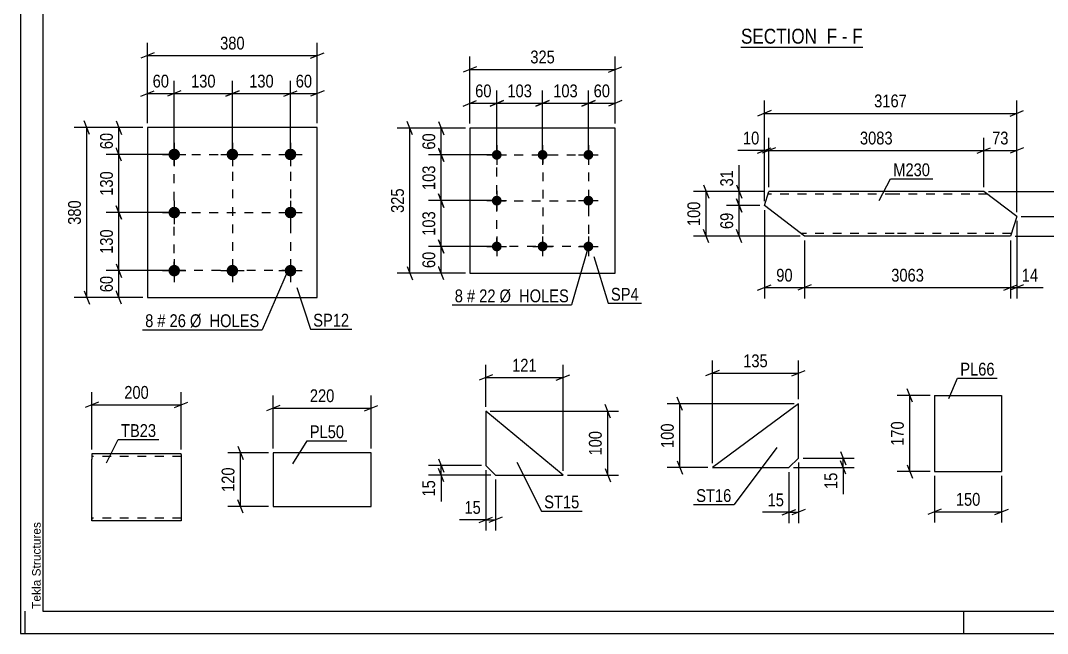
# Model space of a CAD drawing. Header units: millimetres. Extents: x 0 to 841, y 0 to 594.
# Drawn here: x 0 to 229.7, y 0 to 137.1 of the extents above; entities that cross this region are included whole.
import ezdxf

# ---------------------------------------------------------------- set-up
doc = ezdxf.new("R2010")
doc.units = ezdxf.units.MM
doc.linetypes.add('DXK_LINE_DOT2', pattern=[3.9198, 1.9599, -1.9599])
doc.styles.add('Arial', font='ARIAL.TTF', dxfattribs={"height": 0.2})
doc.styles.add('Arial Narrow', font='ARIALN.TTF', dxfattribs={"height": 0.2})

# ---------------------------------------------------------------- blocks, each defined once
blk = doc.blocks.new('Unknown-404166562-1135')
at = {"color": 5, "linetype": 'Continuous'}
for p, q in [((0, 594), (0, 0)), ((5, 589), (5, 5)), ((1, 0), (1, 5)), ((5, 5), (836, 5)), ((211, 0), (211, 5)), ((0, 0), (841, 0))]:
    blk.add_line(p, q, dxfattribs=at)
at = {"color": 174, "linetype": 'Continuous', "style": 'Arial'}
blk.add_text('Tekla Structures', height=1.9102, rotation=90, dxfattribs=at).set_placement((4.5, 5.5))
blk = doc.blocks.new('Unknown-404166562-17 - 3791')
at = {"color": 6, "linetype": 'Continuous'}
blk.add_line((161.13, 131.22), (188.35, 131.22), dxfattribs=at)
at = {"color": 0, "linetype": 'Continuous'}
blk.add_wipeout([(179.24, 131.97), (179.24, 135.47), (161.13, 135.47), (161.13, 131.97)], dxfattribs=at)
at = {"color": 7, "linetype": 'Continuous', "style": 'Arial Narrow'}
blk.add_text('SECTION ', height=3.34, dxfattribs=at).set_placement((161.13, 131.97))
at = {"color": 0, "linetype": 'Continuous'}
blk.add_wipeout([(182.63, 131.97), (182.63, 135.47), (180.29, 135.47), (180.29, 131.97)], dxfattribs=at)
at = {"color": 7, "linetype": 'Continuous', "style": 'Arial Narrow'}
blk.add_text('F', height=3.34, dxfattribs=at).set_placement((180.29, 131.97))
at = {"color": 0, "linetype": 'Continuous'}
blk.add_wipeout([(184.96, 131.97), (184.96, 135.47), (183.68, 135.47), (183.68, 131.97)], dxfattribs=at)
at = {"color": 7, "linetype": 'Continuous', "style": 'Arial Narrow'}
blk.add_text('-', height=3.34, dxfattribs=at).set_placement((183.68, 131.97))
at = {"color": 0, "linetype": 'Continuous'}
blk.add_wipeout([(188.35, 131.97), (188.35, 135.47), (186.01, 135.47), (186.01, 131.97)], dxfattribs=at)
at = {"color": 7, "linetype": 'Continuous', "style": 'Arial Narrow'}
blk.add_text('F', height=3.34, dxfattribs=at).set_placement((186.01, 131.97))
blk = doc.blocks.new('Part-404166562-3520 - 3504')
at = {"color": 2, "linetype": 'Continuous'}
for p, q in [((56.48, 40.41), (56.48, 28.41)), ((78.43, 40.41), (56.48, 40.41)), ((78.43, 28.41), (78.43, 40.41)), ((56.48, 28.41), (78.43, 28.41))]:
    blk.add_line(p, q, dxfattribs=at)
blk = doc.blocks.new('Part-404166562-3477 - 3471')
at = {"color": 2, "linetype": 'Continuous'}
for p, q in [((204.43, 53.24), (204.43, 36.24)), ((204.43, 53.24), (219.43, 53.24)), ((219.43, 53.24), (219.43, 36.24)), ((204.43, 36.24), (219.43, 36.24))]:
    blk.add_line(p, q, dxfattribs=at)
blk = doc.blocks.new('Part-404166562-1869 - 1853')
at = {"color": 2, "linetype": 'Continuous'}
for p, q in [((166.36, 95.75), (167.34, 98.89)), ((195.36, 98.89), (167.34, 98.89)), ((215.46, 98.89), (195.46, 98.89)), ((222.8, 93.3), (215.46, 98.89)), ((175.36, 88.89), (166.36, 95.75)), ((222.8, 93.3), (221.43, 88.89)), ((195.36, 88.89), (175.36, 88.89)), ((221.43, 88.89), (195.46, 88.89))]:
    blk.add_line(p, q, dxfattribs=at)
at = {"color": 7, "linetype": 'DXK_LINE_DOT2'}
for p, q in [((195.36, 98.29), (167.16, 98.29)), ((216.24, 98.29), (195.46, 98.29)), ((195.36, 89.49), (174.57, 89.49)), ((221.61, 89.49), (195.46, 89.49))]:
    blk.add_line(p, q, dxfattribs=at)
blk = doc.blocks.new('Part-404166562-3775 - 3759')
at = {"color": 2, "linetype": 'Continuous'}
for p, q in [((15.94, 40.17), (15.94, 38.97)), ((35.94, 40.17), (15.94, 40.17)), ((35.94, 40.07), (35.94, 40.17)), ((35.94, 40.07), (35.94, 38.97)), ((15.94, 25.91), (15.94, 38.97)), ((35.94, 38.97), (35.94, 25.17)), ((15.94, 25.26), (15.94, 25.91)), ((15.94, 25.17), (15.94, 25.26)), ((35.94, 25.17), (15.94, 25.17))]:
    blk.add_line(p, q, dxfattribs=at)
at = {"color": 7, "linetype": 'DXK_LINE_DOT2'}
for p, q in [((35.94, 39.57), (15.94, 39.57)), ((35.94, 39.81), (35.94, 38.97)), ((15.94, 25.91), (15.94, 25.52)), ((15.94, 25.77), (15.94, 25.81)), ((35.94, 25.77), (15.94, 25.77)), ((35.94, 25.81), (35.94, 25.91)), ((35.94, 25.77), (35.94, 25.81)), ((35.94, 25.77), (35.94, 25.81)), ((15.94, 25.17), (15.94, 25.17))]:
    blk.add_line(p, q, dxfattribs=at)
blk = doc.blocks.new('Part-404166562-3596 - 3590')
at = {"color": 2, "linetype": 'Continuous'}
for p, q in [((100.51, 113.09), (100.51, 80.59)), ((133.01, 113.09), (100.51, 113.09)), ((133.01, 80.59), (133.01, 113.09)), ((100.51, 80.59), (133.01, 80.59))]:
    blk.add_line(p, q, dxfattribs=at)
blk = doc.blocks.new('Bolt-404166562-3629 - 3590')
at = {"linetype": 'Continuous'}
for points in [[(106.51, 108.19, -1), (106.51, 105.99, -1)], [(116.76, 108.19, -1), (116.76, 105.99, -1)], [(127.01, 108.19, -1), (127.01, 105.99, -1)], [(106.51, 97.94, -1), (106.51, 95.74, -1)], [(127.01, 97.94, -1), (127.01, 95.74, -1)], [(106.51, 87.69, -1), (106.51, 85.49, -1)], [(116.76, 87.69, -1), (116.76, 85.49, -1)], [(127.01, 87.69, -1), (127.01, 85.49, -1)]]:
    blk.add_hatch(color=1, dxfattribs=at).paths.add_polyline_path(points)
at = {"color": 1, "linetype": 'Continuous'}
for p, q in [((106.51, 109.29), (106.51, 104.89)), ((116.76, 109.29), (116.76, 104.89)), ((127.01, 109.29), (127.01, 104.89)), ((104.31, 107.09), (108.71, 107.09)), ((114.56, 107.09), (118.96, 107.09)), ((124.81, 107.09), (129.21, 107.09)), ((106.51, 99.04), (106.51, 94.64)), ((127.01, 99.04), (127.01, 94.64)), ((104.31, 96.84), (108.71, 96.84)), ((124.81, 96.84), (129.21, 96.84)), ((106.51, 88.79), (106.51, 84.39)), ((116.76, 88.79), (116.76, 84.39)), ((127.01, 88.79), (127.01, 84.39)), ((104.31, 86.59), (108.71, 86.59)), ((114.56, 86.59), (118.96, 86.59)), ((124.81, 86.59), (129.21, 86.59))]:
    blk.add_line(p, q, dxfattribs=at)
blk = doc.blocks.new('Part-404166562-3303 - 3297')
at = {"color": 2, "linetype": 'Continuous'}
for p, q in [((28.38, 113.18), (28.38, 75.18)), ((66.38, 113.18), (28.38, 113.18)), ((66.38, 75.18), (66.38, 113.18)), ((28.38, 75.18), (66.38, 75.18))]:
    blk.add_line(p, q, dxfattribs=at)
blk = doc.blocks.new('Bolt-404166562-3336 - 3297')
at = {"linetype": 'Continuous'}
for points in [[(34.38, 108.48, -1), (34.38, 105.88, -1)], [(47.38, 108.48, -1), (47.38, 105.88, -1)], [(60.38, 108.48, -1), (60.38, 105.88, -1)], [(34.38, 95.48, -1), (34.38, 92.88, -1)], [(60.38, 95.48, -1), (60.38, 92.88, -1)], [(34.38, 82.48, -1), (34.38, 79.88, -1)], [(47.38, 82.48, -1), (47.38, 79.88, -1)], [(60.38, 82.48, -1), (60.38, 79.88, -1)]]:
    blk.add_hatch(color=1, dxfattribs=at).paths.add_polyline_path(points)
at = {"color": 1, "linetype": 'Continuous'}
for p, q in [((34.38, 109.78), (34.38, 104.58)), ((47.38, 109.78), (47.38, 104.58)), ((60.38, 109.78), (60.38, 104.58)), ((31.78, 107.18), (36.98, 107.18)), ((44.78, 107.18), (49.98, 107.18)), ((57.78, 107.18), (62.98, 107.18)), ((34.38, 96.78), (34.38, 91.58)), ((60.38, 96.78), (60.38, 91.58)), ((31.78, 94.18), (36.98, 94.18)), ((57.78, 94.18), (62.98, 94.18)), ((34.38, 83.78), (34.38, 78.58)), ((47.38, 83.78), (47.38, 78.58)), ((60.38, 83.78), (60.38, 78.58)), ((31.78, 81.18), (36.98, 81.18)), ((44.78, 81.18), (49.98, 81.18)), ((57.78, 81.18), (62.98, 81.18))]:
    blk.add_line(p, q, dxfattribs=at)
blk = doc.blocks.new('Part-404166562-3247 - 3231')
at = {"color": 2, "linetype": 'Continuous'}
for p, q in [((121.33, 35.42), (104.06, 49.71)), ((104.06, 49.71), (104.06, 37.56)), ((104.06, 37.56), (106.2, 35.42)), ((106.2, 35.42), (121.33, 35.42))]:
    blk.add_line(p, q, dxfattribs=at)
blk = doc.blocks.new('Part-404166562-3176 - 3160')
at = {"color": 2, "linetype": 'Continuous'}
for p, q in [((174.01, 51.39), (154.73, 37.11)), ((174.01, 39.25), (174.01, 51.39)), ((171.87, 37.11), (174.01, 39.25)), ((154.73, 37.11), (171.87, 37.11))]:
    blk.add_line(p, q, dxfattribs=at)
blk = doc.blocks.new('Rectangle-404166562-3716 - 3590')
at = {"color": 1, "linetype": 'DXK_LINE_DOT2'}
blk.add_lwpolyline([(106.51, 107.09), (127.01, 107.09), (127.01, 86.59), (106.51, 86.59), (106.51, 107.09)], close=True, dxfattribs=at)
blk = doc.blocks.new('Rectangle-404166562-3423 - 3297')
at = {"color": 1, "linetype": 'DXK_LINE_DOT2'}
blk.add_lwpolyline([(34.38, 107.18), (60.38, 107.18), (60.38, 81.18), (34.38, 81.18), (34.38, 107.18)], close=True, dxfattribs=at)
blk = doc.blocks.new('Line-404166562-3709 - 3590')
at = {"color": 1, "linetype": 'DXK_LINE_DOT2'}
blk.add_line((116.81, 107.09), (116.81, 86.59), dxfattribs=at)
blk = doc.blocks.new('Line-404166562-3416 - 3297')
at = {"color": 1, "linetype": 'DXK_LINE_DOT2'}
blk.add_line((47.38, 107.18), (47.38, 81.18), dxfattribs=at)
blk = doc.blocks.new('Line-404166562-3702 - 3590')
at = {"color": 1, "linetype": 'DXK_LINE_DOT2'}
blk.add_line((106.51, 96.79), (127.01, 96.79), dxfattribs=at)
blk = doc.blocks.new('Line-404166562-3409 - 3297')
at = {"color": 1, "linetype": 'DXK_LINE_DOT2'}
blk.add_line((34.38, 94.18), (60.38, 94.18), dxfattribs=at)
blk = doc.blocks.new('StraightDimension-404166562-3522 - 3504')
at = {"color": 7, "linetype": 'Continuous'}
for p, q in [((48.59, 41.91), (49.79, 38.91)), ((55.48, 40.41), (46.34, 40.41)), ((49.19, 28.41), (49.19, 40.41)), ((49.79, 26.91), (48.59, 29.91)), ((55.48, 28.41), (46.34, 28.41))]:
    blk.add_line(p, q, dxfattribs=at)
at = {"color": 0}
blk.add_wipeout([(48.44, 37.75), (44.24, 37.75), (44.24, 31.07), (48.44, 31.07)], dxfattribs=at)
at = {"color": 3, "style": 'Arial Narrow'}
blk.add_text('120', height=2.863, rotation=90.0002, dxfattribs=at).set_placement((47.84, 31.67))
blk = doc.blocks.new('StraightDimension-404166562-3533 - 3504')
at = {"color": 7, "linetype": 'Continuous'}
for p, q in [((56.48, 41.41), (56.48, 53.26)), ((78.43, 41.41), (78.43, 53.26)), ((57.98, 51.01), (54.98, 49.81)), ((76.93, 49.81), (79.93, 51.01)), ((56.48, 50.41), (78.43, 50.41))]:
    blk.add_line(p, q, dxfattribs=at)
at = {"color": 0}
blk.add_wipeout([(70.8, 51.16), (70.8, 55.36), (64.11, 55.36), (64.11, 51.16)], dxfattribs=at)
at = {"color": 3, "style": 'Arial Narrow'}
blk.add_text('220', height=2.863, dxfattribs=at).set_placement((64.71, 51.76))
blk = doc.blocks.new('StraightDimension-404166562-3479 - 3471')
at = {"color": 7, "linetype": 'Continuous'}
for p, q in [((203.43, 53.24), (196.04, 53.24)), ((199.49, 51.74), (198.29, 54.74)), ((198.89, 36.24), (198.89, 53.24)), ((198.29, 37.74), (199.49, 34.74)), ((203.43, 36.24), (196.04, 36.24))]:
    blk.add_line(p, q, dxfattribs=at)
at = {"color": 0}
blk.add_wipeout([(198.14, 48.08), (193.94, 48.08), (193.94, 41.39), (198.14, 41.39)], dxfattribs=at)
at = {"color": 3, "style": 'Arial Narrow'}
blk.add_text('170', height=2.863, rotation=90.0002, dxfattribs=at).set_placement((197.54, 41.99))
blk = doc.blocks.new('StraightDimension-404166562-3490 - 3471')
at = {"color": 7, "linetype": 'Continuous'}
for p, q in [((204.43, 35.24), (204.43, 24.83)), ((219.43, 35.24), (219.43, 24.83)), ((205.93, 27.83), (202.93, 26.63)), ((217.93, 26.63), (220.93, 27.83)), ((204.43, 27.23), (219.43, 27.23))]:
    blk.add_line(p, q, dxfattribs=at)
at = {"color": 0}
blk.add_wipeout([(215.27, 27.98), (215.27, 32.18), (208.59, 32.18), (208.59, 27.98)], dxfattribs=at)
at = {"color": 3, "style": 'Arial Narrow'}
blk.add_text('150', height=2.863, dxfattribs=at).set_placement((209.19, 28.58))
blk = doc.blocks.new('StraightDimension-404166562-1989 - 1853')
at = {"color": 7, "linetype": 'Continuous'}
for p, q in [((160.12, 97.25), (161.32, 94.25)), ((165.36, 95.75), (157.87, 95.75)), ((160.72, 88.89), (160.72, 95.75)), ((161.32, 87.39), (160.12, 90.39)), ((174.36, 88.89), (157.87, 88.89))]:
    blk.add_line(p, q, dxfattribs=at)
at = {"color": 0}
blk.add_wipeout([(159.97, 94.75), (155.77, 94.75), (155.77, 89.89), (159.97, 89.89)], dxfattribs=at)
at = {"color": 3, "style": 'Arial Narrow'}
blk.add_text('69', height=2.863, rotation=90.0002, dxfattribs=at).set_placement((159.37, 90.49))
blk = doc.blocks.new('StraightDimension-404166562-1925 - 1853')
at = {"color": 7, "linetype": 'Continuous'}
for p, q in [((222.8, 92.3), (222.8, 74.98)), ((221.43, 87.89), (221.43, 74.98)), ((219.93, 76.78), (222.93, 77.98)), ((224.3, 77.98), (221.3, 76.78)), ((221.43, 77.38), (222.8, 77.38))]:
    blk.add_line(p, q, dxfattribs=at)
at = {"color": 0}
blk.add_wipeout([(228.18, 78.13), (228.18, 82.33), (223.32, 82.33), (223.32, 78.13)], dxfattribs=at)
at = {"color": 7, "linetype": 'Continuous'}
blk.add_line((222.8, 77.38), (228.71, 77.38), dxfattribs=at)
blk.add_line((222.8, 77.38), (228.71, 77.38), dxfattribs=at)
at = {"color": 3, "style": 'Arial Narrow'}
blk.add_text('14', height=2.863, dxfattribs=at).set_placement((223.92, 78.73))
blk = doc.blocks.new('StraightDimension-404166562-1893 - 1853')
at = {"color": 7, "linetype": 'Continuous'}
for p, q in [((167.34, 99.89), (167.34, 110.92)), ((215.46, 99.89), (215.46, 110.92)), ((168.84, 108.67), (165.84, 107.47)), ((167.34, 108.07), (215.46, 108.07)), ((213.96, 107.47), (216.96, 108.67))]:
    blk.add_line(p, q, dxfattribs=at)
at = {"color": 0}
blk.add_wipeout([(195.66, 108.82), (195.66, 113.02), (187.14, 113.02), (187.14, 108.82)], dxfattribs=at)
at = {"color": 3, "style": 'Arial Narrow'}
blk.add_text('3083', height=2.863, dxfattribs=at).set_placement((187.74, 109.42))
blk = doc.blocks.new('StraightDimension-404166562-1912 - 1853')
at = {"color": 7, "linetype": 'Continuous'}
for p, q in [((215.46, 99.89), (215.46, 110.92)), ((222.8, 94.3), (222.8, 110.92)), ((213.96, 107.47), (216.96, 108.67)), ((215.46, 108.07), (222.8, 108.07)), ((224.3, 108.67), (221.3, 107.47))]:
    blk.add_line(p, q, dxfattribs=at)
at = {"color": 0}
blk.add_wipeout([(221.56, 108.82), (221.56, 113.02), (216.7, 113.02), (216.7, 108.82)], dxfattribs=at)
at = {"color": 3, "style": 'Arial Narrow'}
blk.add_text('73', height=2.863, dxfattribs=at).set_placement((217.3, 109.42))
blk = doc.blocks.new('StraightDimension-404166562-1872 - 1853')
at = {"color": 7, "linetype": 'Continuous'}
for p, q in [((166.36, 96.75), (166.36, 110.92)), ((167.34, 99.89), (167.34, 110.92)), ((164.86, 107.47), (167.86, 108.67)), ((168.84, 108.67), (165.84, 107.47)), ((166.36, 108.07), (167.34, 108.07))]:
    blk.add_line(p, q, dxfattribs=at)
at = {"color": 0}
blk.add_wipeout([(165.84, 108.82), (165.84, 113.02), (160.98, 113.02), (160.98, 108.82)], dxfattribs=at)
at = {"color": 7, "linetype": 'Continuous'}
blk.add_line((166.36, 108.07), (160.46, 108.07), dxfattribs=at)
blk.add_line((166.36, 108.07), (160.46, 108.07), dxfattribs=at)
at = {"color": 3, "style": 'Arial Narrow'}
blk.add_text('10', height=2.863, dxfattribs=at).set_placement((161.58, 109.42))
blk = doc.blocks.new('StraightDimension-404166562-1946 - 1853')
at = {"color": 7, "linetype": 'Continuous'}
for p, q in [((175.36, 87.89), (175.36, 74.98)), ((221.43, 87.89), (221.43, 74.98)), ((176.86, 77.98), (173.86, 76.78)), ((175.36, 77.38), (221.43, 77.38)), ((219.93, 76.78), (222.93, 77.98))]:
    blk.add_line(p, q, dxfattribs=at)
at = {"color": 0}
blk.add_wipeout([(202.65, 78.13), (202.65, 82.33), (194.14, 82.33), (194.14, 78.13)], dxfattribs=at)
at = {"color": 3, "style": 'Arial Narrow'}
blk.add_text('3063', height=2.863, dxfattribs=at).set_placement((194.74, 78.73))
blk = doc.blocks.new('StraightDimension-404166562-1971 - 1853')
at = {"color": 7, "linetype": 'Continuous'}
for p, q in [((166.36, 94.75), (166.36, 74.98)), ((175.36, 87.89), (175.36, 74.98)), ((164.86, 76.78), (167.86, 77.98)), ((166.36, 77.38), (175.36, 77.38)), ((176.86, 77.98), (173.86, 76.78))]:
    blk.add_line(p, q, dxfattribs=at)
at = {"color": 0}
blk.add_wipeout([(173.29, 78.13), (173.29, 82.33), (168.43, 82.33), (168.43, 78.13)], dxfattribs=at)
at = {"color": 3, "style": 'Arial Narrow'}
blk.add_text('90', height=2.863, dxfattribs=at).set_placement((169.03, 78.73))
blk = doc.blocks.new('StraightDimension-404166562-2013 - 1853')
at = {"color": 7, "linetype": 'Continuous'}
for p, q in [((166.34, 98.89), (157.87, 98.89)), ((160.12, 100.39), (161.32, 97.39)), ((160.72, 95.75), (160.72, 98.89)), ((161.32, 94.25), (160.12, 97.25)), ((165.36, 95.75), (157.87, 95.75))]:
    blk.add_line(p, q, dxfattribs=at)
at = {"color": 0}
blk.add_wipeout([(159.97, 104.27), (155.77, 104.27), (155.77, 99.42), (159.97, 99.42)], dxfattribs=at)
at = {"color": 7, "linetype": 'Continuous'}
blk.add_line((160.72, 98.89), (160.72, 104.8), dxfattribs=at)
blk.add_line((160.72, 98.89), (160.72, 104.8), dxfattribs=at)
at = {"color": 3, "style": 'Arial Narrow'}
blk.add_text('31', height=2.863, rotation=90.0002, dxfattribs=at).set_placement((159.37, 100.02))
blk = doc.blocks.new('StraightDimension-404166562-2038 - 1853')
at = {"color": 7, "linetype": 'Continuous'}
for p, q in [((216.46, 98.89), (238.17, 98.89)), ((235.17, 100.39), (236.37, 97.39)), ((235.77, 93.3), (235.77, 98.89)), ((236.37, 91.8), (235.17, 94.8)), ((223.8, 93.3), (238.17, 93.3))]:
    blk.add_line(p, q, dxfattribs=at)
at = {"color": 0}
blk.add_wipeout([(235.02, 104.27), (230.82, 104.27), (230.82, 99.42), (235.02, 99.42)], dxfattribs=at)
at = {"color": 7, "linetype": 'Continuous'}
blk.add_line((235.77, 98.89), (235.77, 104.8), dxfattribs=at)
blk.add_line((235.77, 98.89), (235.77, 104.8), dxfattribs=at)
at = {"color": 3, "style": 'Arial Narrow'}
blk.add_text('56', height=2.863, rotation=90.0002, dxfattribs=at).set_placement((234.42, 100.02))
blk = doc.blocks.new('StraightDimension-404166562-2057 - 1853')
at = {"color": 7, "linetype": 'Continuous'}
for p, q in [((235.17, 94.8), (236.37, 91.8)), ((223.8, 93.3), (238.17, 93.3)), ((235.77, 88.89), (235.77, 93.3)), ((236.37, 87.39), (235.17, 90.39)), ((222.43, 88.89), (238.17, 88.89))]:
    blk.add_line(p, q, dxfattribs=at)
at = {"color": 0}
blk.add_wipeout([(235.02, 88.37), (230.82, 88.37), (230.82, 83.51), (235.02, 83.51)], dxfattribs=at)
at = {"color": 7, "linetype": 'Continuous'}
blk.add_line((235.77, 88.89), (235.77, 82.99), dxfattribs=at)
blk.add_line((235.77, 88.89), (235.77, 82.99), dxfattribs=at)
at = {"color": 3, "style": 'Arial Narrow'}
blk.add_text('44', height=2.863, rotation=90.0002, dxfattribs=at).set_placement((234.42, 84.11))
blk = doc.blocks.new('StraightDimension-404166562-2082 - 1853')
at = {"color": 7, "linetype": 'Continuous'}
for p, q in [((166.34, 98.89), (150.5, 98.89)), ((152.75, 100.39), (153.95, 97.39)), ((153.35, 88.89), (153.35, 98.89)), ((153.95, 87.39), (152.75, 90.39)), ((174.36, 88.89), (150.5, 88.89))]:
    blk.add_line(p, q, dxfattribs=at)
at = {"color": 0}
blk.add_wipeout([(152.6, 97.24), (148.4, 97.24), (148.4, 90.55), (152.6, 90.55)], dxfattribs=at)
at = {"color": 3, "style": 'Arial Narrow'}
blk.add_text('100', height=2.863, rotation=90.0002, dxfattribs=at).set_placement((152, 91.15))
blk = doc.blocks.new('StraightDimension-404166562-30647 - 1853')
at = {"color": 7, "linetype": 'Continuous'}
for p, q in [((166.36, 96.75), (166.36, 119.23)), ((222.8, 94.3), (222.8, 119.23)), ((167.86, 116.98), (164.86, 115.78)), ((166.36, 116.38), (222.8, 116.38)), ((221.3, 115.78), (224.3, 116.98))]:
    blk.add_line(p, q, dxfattribs=at)
at = {"color": 0}
blk.add_wipeout([(198.84, 117.13), (198.84, 121.33), (190.32, 121.33), (190.32, 117.13)], dxfattribs=at)
at = {"color": 3, "style": 'Arial Narrow'}
blk.add_text('3167', height=2.863, dxfattribs=at).set_placement((190.92, 117.73))
blk = doc.blocks.new('StraightDimension-404166562-3778 - 3759')
at = {"color": 7, "linetype": 'Continuous'}
for p, q in [((15.94, 41.17), (15.94, 54.01)), ((35.94, 41.17), (35.94, 54.01)), ((17.44, 51.76), (14.44, 50.56)), ((15.94, 51.16), (35.94, 51.16)), ((34.44, 50.56), (37.44, 51.76))]:
    blk.add_line(p, q, dxfattribs=at)
at = {"color": 0}
blk.add_wipeout([(29.28, 51.91), (29.28, 56.11), (22.6, 56.11), (22.6, 51.91)], dxfattribs=at)
at = {"color": 3, "style": 'Arial Narrow'}
blk.add_text('200', height=2.863, dxfattribs=at).set_placement((23.2, 52.51))
blk = doc.blocks.new('StraightDimension-404166562-3656 - 3590')
at = {"color": 7, "linetype": 'Continuous'}
for p, q in [((100.51, 114.09), (100.51, 121.47)), ((106.51, 108.09), (106.51, 121.47)), ((99.01, 118.02), (102.01, 119.22)), ((100.51, 118.62), (106.51, 118.62)), ((108.01, 119.22), (105.01, 118.02))]:
    blk.add_line(p, q, dxfattribs=at)
at = {"color": 0}
blk.add_wipeout([(105.94, 119.37), (105.94, 123.57), (101.08, 123.57), (101.08, 119.37)], dxfattribs=at)
at = {"color": 3, "style": 'Arial Narrow'}
blk.add_text('60', height=2.863, dxfattribs=at).set_placement((101.68, 119.97))
blk = doc.blocks.new('StraightDimension-404166562-33679 - 3590')
at = {"color": 7, "linetype": 'Continuous'}
for p, q in [((106.51, 108.09), (106.51, 121.47)), ((116.76, 108.09), (116.76, 121.47)), ((105.01, 118.02), (108.01, 119.22)), ((106.51, 118.62), (116.76, 118.62)), ((118.26, 119.22), (115.26, 118.02))]:
    blk.add_line(p, q, dxfattribs=at)
at = {"color": 0}
blk.add_wipeout([(114.98, 119.37), (114.98, 123.57), (108.29, 123.57), (108.29, 119.37)], dxfattribs=at)
at = {"color": 3, "style": 'Arial Narrow'}
blk.add_text('103', height=2.863, dxfattribs=at).set_placement((108.89, 119.97))
blk = doc.blocks.new('StraightDimension-404166562-3631 - 3590')
at = {"color": 7, "linetype": 'Continuous'}
for p, q in [((100.51, 114.09), (100.51, 129.06)), ((133.01, 114.09), (133.01, 129.06)), ((102.01, 126.81), (99.01, 125.61)), ((131.51, 125.61), (134.51, 126.81)), ((100.51, 126.21), (133.01, 126.21))]:
    blk.add_line(p, q, dxfattribs=at)
at = {"color": 0}
blk.add_wipeout([(120.1, 126.96), (120.1, 131.16), (113.42, 131.16), (113.42, 126.96)], dxfattribs=at)
at = {"color": 3, "style": 'Arial Narrow'}
blk.add_text('325', height=2.863, dxfattribs=at).set_placement((114.02, 127.56))
blk = doc.blocks.new('StraightDimension-404166562-3642 - 3590')
at = {"color": 7, "linetype": 'Continuous'}
for p, q in [((127.01, 108.09), (127.01, 121.47)), ((133.01, 114.09), (133.01, 121.47)), ((125.51, 118.02), (128.51, 119.22)), ((127.01, 118.62), (133.01, 118.62)), ((134.51, 119.22), (131.51, 118.02))]:
    blk.add_line(p, q, dxfattribs=at)
at = {"color": 0}
blk.add_wipeout([(132.44, 119.37), (132.44, 123.57), (127.58, 123.57), (127.58, 119.37)], dxfattribs=at)
at = {"color": 3, "style": 'Arial Narrow'}
blk.add_text('60', height=2.863, dxfattribs=at).set_placement((128.18, 119.97))
blk = doc.blocks.new('StraightDimension-404166562-3667 - 3590')
at = {"color": 7, "linetype": 'Continuous'}
for p, q in [((99.51, 113.09), (91.24, 113.09)), ((93.49, 114.59), (94.69, 111.59)), ((94.09, 107.09), (94.09, 113.09)), ((94.69, 105.59), (93.49, 108.59)), ((105.51, 107.09), (91.24, 107.09))]:
    blk.add_line(p, q, dxfattribs=at)
at = {"color": 0}
blk.add_wipeout([(93.34, 112.52), (89.14, 112.52), (89.14, 107.66), (93.34, 107.66)], dxfattribs=at)
at = {"color": 3, "style": 'Arial Narrow'}
blk.add_text('60', height=2.863, rotation=90.0002, dxfattribs=at).set_placement((92.74, 108.26))
blk = doc.blocks.new('StraightDimension-404166562-3677 - 3590')
at = {"color": 7, "linetype": 'Continuous'}
for p, q in [((93.49, 88.09), (94.69, 85.09)), ((105.51, 86.59), (91.24, 86.59)), ((94.09, 80.59), (94.09, 86.59)), ((99.51, 80.59), (91.24, 80.59)), ((94.69, 79.09), (93.49, 82.09))]:
    blk.add_line(p, q, dxfattribs=at)
at = {"color": 0}
blk.add_wipeout([(93.34, 86.02), (89.14, 86.02), (89.14, 81.16), (93.34, 81.16)], dxfattribs=at)
at = {"color": 3, "style": 'Arial Narrow'}
blk.add_text('60', height=2.863, rotation=90.0002, dxfattribs=at).set_placement((92.74, 81.76))
blk = doc.blocks.new('StraightDimension-404166562-3692 - 3590')
at = {"color": 7, "linetype": 'Continuous'}
for p, q in [((99.51, 113.09), (84.24, 113.09)), ((87.69, 111.59), (86.49, 114.59)), ((87.09, 80.59), (87.09, 113.09)), ((99.51, 80.59), (84.24, 80.59)), ((86.49, 82.09), (87.69, 79.09))]:
    blk.add_line(p, q, dxfattribs=at)
at = {"color": 0}
blk.add_wipeout([(86.34, 100.18), (82.14, 100.18), (82.14, 93.5), (86.34, 93.5)], dxfattribs=at)
at = {"color": 3, "style": 'Arial Narrow'}
blk.add_text('325', height=2.863, rotation=90.0002, dxfattribs=at).set_placement((85.74, 94.1))
blk = doc.blocks.new('StraightDimension-404166562-33681 - 3590')
at = {"color": 7, "linetype": 'Continuous'}
for p, q in [((116.76, 108.09), (116.76, 121.47)), ((127.01, 108.09), (127.01, 121.47)), ((115.26, 118.02), (118.26, 119.22)), ((116.76, 118.62), (127.01, 118.62)), ((128.51, 119.22), (125.51, 118.02))]:
    blk.add_line(p, q, dxfattribs=at)
at = {"color": 0}
blk.add_wipeout([(125.23, 119.37), (125.23, 123.57), (118.54, 123.57), (118.54, 119.37)], dxfattribs=at)
at = {"color": 3, "style": 'Arial Narrow'}
blk.add_text('103', height=2.863, dxfattribs=at).set_placement((119.14, 119.97))
blk = doc.blocks.new('StraightDimension-404166562-33695 - 3590')
at = {"color": 7, "linetype": 'Continuous'}
for p, q in [((105.51, 96.84), (91.24, 96.84)), ((93.49, 98.34), (94.69, 95.34)), ((94.09, 86.59), (94.09, 96.84)), ((94.69, 85.09), (93.49, 88.09)), ((105.51, 86.59), (91.24, 86.59))]:
    blk.add_line(p, q, dxfattribs=at)
at = {"color": 0}
blk.add_wipeout([(93.34, 95.06), (89.14, 95.06), (89.14, 88.37), (93.34, 88.37)], dxfattribs=at)
at = {"color": 3, "style": 'Arial Narrow'}
blk.add_text('103', height=2.863, rotation=90.0002, dxfattribs=at).set_placement((92.74, 88.97))
blk = doc.blocks.new('StraightDimension-404166562-33697 - 3590')
at = {"color": 7, "linetype": 'Continuous'}
for p, q in [((93.49, 108.59), (94.69, 105.59)), ((105.51, 107.09), (91.24, 107.09)), ((94.09, 96.84), (94.09, 107.09)), ((105.51, 96.84), (91.24, 96.84)), ((94.69, 95.34), (93.49, 98.34))]:
    blk.add_line(p, q, dxfattribs=at)
at = {"color": 0}
blk.add_wipeout([(93.34, 105.31), (89.14, 105.31), (89.14, 98.62), (93.34, 98.62)], dxfattribs=at)
at = {"color": 3, "style": 'Arial Narrow'}
blk.add_text('103', height=2.863, rotation=90.0002, dxfattribs=at).set_placement((92.74, 99.22))
blk = doc.blocks.new('StraightDimension-404166562-33623 - 3297')
at = {"color": 7, "linetype": 'Continuous'}
for p, q in [((22.6, 105.68), (21.4, 108.68)), ((33.38, 107.18), (19.15, 107.18)), ((22, 94.18), (22, 107.18)), ((33.38, 94.18), (19.15, 94.18)), ((21.4, 95.68), (22.6, 92.68))]:
    blk.add_line(p, q, dxfattribs=at)
at = {"color": 0}
blk.add_wipeout([(21.25, 104.02), (17.05, 104.02), (17.05, 97.34), (21.25, 97.34)], dxfattribs=at)
at = {"color": 3, "style": 'Arial Narrow'}
blk.add_text('130', height=2.863, rotation=90.0002, dxfattribs=at).set_placement((20.65, 97.94))
blk = doc.blocks.new('StraightDimension-404166562-53953 - 3297')
at = {"color": 7, "linetype": 'Continuous'}
for p, q in [((28.38, 114.18), (28.38, 123.66)), ((34.38, 108.18), (34.38, 123.66)), ((26.88, 120.21), (29.88, 121.41)), ((28.38, 120.81), (34.38, 120.81)), ((35.88, 121.41), (32.88, 120.21))]:
    blk.add_line(p, q, dxfattribs=at)
at = {"color": 0}
blk.add_wipeout([(33.81, 121.56), (33.81, 125.76), (28.95, 125.76), (28.95, 121.56)], dxfattribs=at)
at = {"color": 3, "style": 'Arial Narrow'}
blk.add_text('60', height=2.863, dxfattribs=at).set_placement((29.55, 122.16))
blk = doc.blocks.new('StraightDimension-404166562-3338 - 3297')
at = {"color": 7, "linetype": 'Continuous'}
for p, q in [((28.38, 114.18), (28.38, 132.16)), ((66.38, 114.18), (66.38, 132.16)), ((29.88, 129.91), (26.88, 128.71)), ((28.38, 129.31), (66.38, 129.31)), ((64.88, 128.71), (67.88, 129.91))]:
    blk.add_line(p, q, dxfattribs=at)
at = {"color": 0}
blk.add_wipeout([(50.72, 130.06), (50.72, 134.26), (44.04, 134.26), (44.04, 130.06)], dxfattribs=at)
at = {"color": 3, "style": 'Arial Narrow'}
blk.add_text('380', height=2.863, dxfattribs=at).set_placement((44.64, 130.66))
blk = doc.blocks.new('StraightDimension-404166562-53951 - 3297')
at = {"color": 7, "linetype": 'Continuous'}
for p, q in [((47.38, 108.18), (47.38, 123.66)), ((60.38, 108.18), (60.38, 123.66)), ((48.88, 121.41), (45.88, 120.21)), ((47.38, 120.81), (60.38, 120.81)), ((58.88, 120.21), (61.88, 121.41))]:
    blk.add_line(p, q, dxfattribs=at)
at = {"color": 0}
blk.add_wipeout([(57.22, 121.56), (57.22, 125.76), (50.54, 125.76), (50.54, 121.56)], dxfattribs=at)
at = {"color": 3, "style": 'Arial Narrow'}
blk.add_text('130', height=2.863, dxfattribs=at).set_placement((51.14, 122.16))
blk = doc.blocks.new('StraightDimension-404166562-3374 - 3297')
at = {"color": 7, "linetype": 'Continuous'}
for p, q in [((27.38, 113.18), (11.99, 113.18)), ((15.44, 111.68), (14.24, 114.68)), ((14.84, 75.18), (14.84, 113.18)), ((14.24, 76.68), (15.44, 73.68)), ((27.38, 75.18), (11.99, 75.18))]:
    blk.add_line(p, q, dxfattribs=at)
at = {"color": 0}
blk.add_wipeout([(14.09, 97.52), (9.89, 97.52), (9.89, 90.84), (14.09, 90.84)], dxfattribs=at)
at = {"color": 3, "style": 'Arial Narrow'}
blk.add_text('380', height=2.863, rotation=90.0002, dxfattribs=at).set_placement((13.49, 91.44))
blk = doc.blocks.new('StraightDimension-404166562-3389 - 3297')
at = {"color": 7, "linetype": 'Continuous'}
for p, q in [((27.38, 113.18), (19.15, 113.18)), ((21.4, 114.68), (22.6, 111.68)), ((22, 107.18), (22, 113.18)), ((22.6, 105.68), (21.4, 108.68)), ((33.38, 107.18), (19.15, 107.18))]:
    blk.add_line(p, q, dxfattribs=at)
at = {"color": 0}
blk.add_wipeout([(21.25, 112.61), (17.05, 112.61), (17.05, 107.75), (21.25, 107.75)], dxfattribs=at)
at = {"color": 3, "style": 'Arial Narrow'}
blk.add_text('60', height=2.863, rotation=90.0002, dxfattribs=at).set_placement((20.65, 108.35))
blk = doc.blocks.new('StraightDimension-404166562-3399 - 3297')
at = {"color": 7, "linetype": 'Continuous'}
for p, q in [((33.38, 81.18), (19.15, 81.18)), ((21.4, 82.68), (22.6, 79.68)), ((22, 75.18), (22, 81.18)), ((22.6, 73.68), (21.4, 76.68)), ((27.38, 75.18), (19.15, 75.18))]:
    blk.add_line(p, q, dxfattribs=at)
at = {"color": 0}
blk.add_wipeout([(21.25, 80.61), (17.05, 80.61), (17.05, 75.75), (21.25, 75.75)], dxfattribs=at)
at = {"color": 3, "style": 'Arial Narrow'}
blk.add_text('60', height=2.863, rotation=90.0002, dxfattribs=at).set_placement((20.65, 76.35))
blk = doc.blocks.new('StraightDimension-404166562-33621 - 3297')
at = {"color": 7, "linetype": 'Continuous'}
for p, q in [((33.38, 94.18), (19.15, 94.18)), ((22.6, 92.68), (21.4, 95.68)), ((22, 81.18), (22, 94.18)), ((33.38, 81.18), (19.15, 81.18)), ((21.4, 82.68), (22.6, 79.68))]:
    blk.add_line(p, q, dxfattribs=at)
at = {"color": 0}
blk.add_wipeout([(21.25, 91.02), (17.05, 91.02), (17.05, 84.34), (21.25, 84.34)], dxfattribs=at)
at = {"color": 3, "style": 'Arial Narrow'}
blk.add_text('130', height=2.863, rotation=90.0002, dxfattribs=at).set_placement((20.65, 84.94))
blk = doc.blocks.new('StraightDimension-404166562-53950 - 3297')
at = {"color": 7, "linetype": 'Continuous'}
for p, q in [((60.38, 108.18), (60.38, 123.66)), ((66.38, 114.18), (66.38, 123.66)), ((58.88, 120.21), (61.88, 121.41)), ((60.38, 120.81), (66.38, 120.81)), ((67.88, 121.41), (64.88, 120.21))]:
    blk.add_line(p, q, dxfattribs=at)
at = {"color": 0}
blk.add_wipeout([(65.81, 121.56), (65.81, 125.76), (60.95, 125.76), (60.95, 121.56)], dxfattribs=at)
at = {"color": 3, "style": 'Arial Narrow'}
blk.add_text('60', height=2.863, dxfattribs=at).set_placement((61.55, 122.16))
blk = doc.blocks.new('StraightDimension-404166562-53952 - 3297')
at = {"color": 7, "linetype": 'Continuous'}
for p, q in [((34.38, 108.18), (34.38, 123.66)), ((47.38, 108.18), (47.38, 123.66)), ((35.88, 121.41), (32.88, 120.21)), ((34.38, 120.81), (47.38, 120.81)), ((45.88, 120.21), (48.88, 121.41))]:
    blk.add_line(p, q, dxfattribs=at)
at = {"color": 0}
blk.add_wipeout([(44.22, 121.56), (44.22, 125.76), (37.54, 125.76), (37.54, 121.56)], dxfattribs=at)
at = {"color": 3, "style": 'Arial Narrow'}
blk.add_text('130', height=2.863, dxfattribs=at).set_placement((38.14, 122.16))
blk = doc.blocks.new('StraightDimension-404166562-3283 - 3231')
at = {"color": 7, "linetype": 'Continuous'}
for p, q in [((104.06, 36.56), (104.06, 23.02)), ((106.2, 34.42), (106.2, 23.02)), ((102.56, 24.82), (105.56, 26.02)), ((104.06, 25.42), (106.2, 25.42)), ((107.7, 26.02), (104.7, 24.82))]:
    blk.add_line(p, q, dxfattribs=at)
at = {"color": 0}
blk.add_wipeout([(103.53, 26.17), (103.53, 30.37), (98.68, 30.37), (98.68, 26.17)], dxfattribs=at)
at = {"color": 7, "linetype": 'Continuous'}
blk.add_line((104.06, 25.42), (98.15, 25.42), dxfattribs=at)
blk.add_line((104.06, 25.42), (98.15, 25.42), dxfattribs=at)
at = {"color": 3, "style": 'Arial Narrow'}
blk.add_text('15', height=2.863, dxfattribs=at).set_placement((99.28, 26.77))
blk = doc.blocks.new('StraightDimension-404166562-3273 - 3231')
at = {"color": 7, "linetype": 'Continuous'}
for p, q in [((104.06, 50.71), (104.06, 60.09)), ((121.33, 36.42), (121.33, 60.09)), ((105.56, 57.84), (102.56, 56.64)), ((119.83, 56.64), (122.83, 57.84)), ((104.06, 57.24), (121.33, 57.24))]:
    blk.add_line(p, q, dxfattribs=at)
at = {"color": 0}
blk.add_wipeout([(116.03, 57.99), (116.03, 62.19), (109.35, 62.19), (109.35, 57.99)], dxfattribs=at)
at = {"color": 3, "style": 'Arial Narrow'}
blk.add_text('121', height=2.863, dxfattribs=at).set_placement((109.95, 58.59))
blk = doc.blocks.new('StraightDimension-404166562-3249 - 3231')
at = {"color": 7, "linetype": 'Continuous'}
for p, q in [((131.93, 48.21), (130.73, 51.21)), ((105.06, 49.71), (133.73, 49.71)), ((131.33, 35.42), (131.33, 49.71)), ((130.73, 36.92), (131.93, 33.92)), ((122.33, 35.42), (133.73, 35.42))]:
    blk.add_line(p, q, dxfattribs=at)
at = {"color": 0}
blk.add_wipeout([(130.58, 45.91), (126.38, 45.91), (126.38, 39.22), (130.58, 39.22)], dxfattribs=at)
at = {"color": 3, "style": 'Arial Narrow'}
blk.add_text('100', height=2.863, rotation=90.0002, dxfattribs=at).set_placement((129.98, 39.82))
blk = doc.blocks.new('StraightDimension-404166562-3261 - 3231')
at = {"color": 7, "linetype": 'Continuous'}
for p, q in [((93.46, 39.06), (94.66, 36.06)), ((103.06, 37.56), (91.21, 37.56)), ((94.66, 33.92), (93.46, 36.92)), ((94.06, 35.42), (94.06, 37.56)), ((105.2, 35.42), (91.21, 35.42))]:
    blk.add_line(p, q, dxfattribs=at)
at = {"color": 0}
blk.add_wipeout([(93.31, 34.9), (89.11, 34.9), (89.11, 30.04), (93.31, 30.04)], dxfattribs=at)
at = {"color": 7, "linetype": 'Continuous'}
blk.add_line((94.06, 35.42), (94.06, 29.51), dxfattribs=at)
blk.add_line((94.06, 35.42), (94.06, 29.51), dxfattribs=at)
at = {"color": 3, "style": 'Arial Narrow'}
blk.add_text('15', height=2.863, rotation=90.0002, dxfattribs=at).set_placement((92.71, 30.64))
blk = doc.blocks.new('StraightDimension-404166562-3178 - 3160')
at = {"color": 7, "linetype": 'Continuous'}
for p, q in [((174.01, 38.25), (174.01, 24.71)), ((171.87, 36.11), (171.87, 24.71)), ((170.37, 26.51), (173.37, 27.71)), ((175.51, 27.71), (172.51, 26.51)), ((171.87, 27.11), (174.01, 27.11))]:
    blk.add_line(p, q, dxfattribs=at)
at = {"color": 0}
blk.add_wipeout([(171.35, 27.86), (171.35, 32.06), (166.49, 32.06), (166.49, 27.86)], dxfattribs=at)
at = {"color": 7, "linetype": 'Continuous'}
blk.add_line((171.87, 27.11), (165.96, 27.11), dxfattribs=at)
blk.add_line((171.87, 27.11), (165.96, 27.11), dxfattribs=at)
at = {"color": 3, "style": 'Arial Narrow'}
blk.add_text('15', height=2.863, dxfattribs=at).set_placement((167.09, 28.46))
blk = doc.blocks.new('StraightDimension-404166562-3217 - 3160')
at = {"color": 7, "linetype": 'Continuous'}
for p, q in [((175.01, 39.25), (186.41, 39.25)), ((183.41, 40.75), (184.61, 37.75)), ((184.01, 37.11), (184.01, 39.25)), ((172.87, 37.11), (186.41, 37.11)), ((184.61, 35.61), (183.41, 38.61))]:
    blk.add_line(p, q, dxfattribs=at)
at = {"color": 0}
blk.add_wipeout([(183.26, 36.58), (179.06, 36.58), (179.06, 31.73), (183.26, 31.73)], dxfattribs=at)
at = {"color": 7, "linetype": 'Continuous'}
blk.add_line((184.01, 37.11), (184.01, 31.2), dxfattribs=at)
blk.add_line((184.01, 37.11), (184.01, 31.2), dxfattribs=at)
at = {"color": 3, "style": 'Arial Narrow'}
blk.add_text('15', height=2.863, rotation=90.0002, dxfattribs=at).set_placement((182.66, 32.33))
blk = doc.blocks.new('StraightDimension-404166562-3193 - 3160')
at = {"color": 7, "linetype": 'Continuous'}
for p, q in [((154.73, 38.11), (154.73, 61.07)), ((174.01, 52.39), (174.01, 61.07)), ((156.23, 58.82), (153.23, 57.62)), ((154.73, 58.22), (174.01, 58.22)), ((172.51, 57.62), (175.51, 58.82))]:
    blk.add_line(p, q, dxfattribs=at)
at = {"color": 0}
blk.add_wipeout([(167.71, 58.97), (167.71, 63.17), (161.03, 63.17), (161.03, 58.97)], dxfattribs=at)
at = {"color": 3, "style": 'Arial Narrow'}
blk.add_text('135', height=2.863, dxfattribs=at).set_placement((161.63, 59.57))
blk = doc.blocks.new('StraightDimension-404166562-3205 - 3160')
at = {"color": 7, "linetype": 'Continuous'}
for p, q in [((148.04, 49.89), (146.84, 52.89)), ((173.01, 51.39), (144.59, 51.39)), ((147.44, 37.11), (147.44, 51.39)), ((153.73, 37.11), (144.59, 37.11)), ((146.84, 38.61), (148.04, 35.61))]:
    blk.add_line(p, q, dxfattribs=at)
at = {"color": 0}
blk.add_wipeout([(146.69, 47.59), (142.49, 47.59), (142.49, 40.91), (146.69, 40.91)], dxfattribs=at)
at = {"color": 3, "style": 'Arial Narrow'}
blk.add_text('100', height=2.863, rotation=90.0002, dxfattribs=at).set_placement((146.09, 41.51))
blk = doc.blocks.new('Mark-404166562-3516 - 3504')
at = {"color": 0}
blk.add_wipeout([(72.37, 43.7), (72.37, 46.7), (64.69, 46.7), (64.69, 43.7)], dxfattribs=at)
blk.add_wipeout([(72.37, 43.7), (72.37, 46.7), (64.69, 46.7), (64.69, 43.7)], dxfattribs=at)
at = {"color": 30, "linetype": 'Continuous'}
for p, q in [((60.89, 37.98), (64.09, 43.1)), ((64.09, 43.1), (72.97, 43.1))]:
    blk.add_line(p, q, dxfattribs=at)
at = {"color": 3, "style": 'Arial Narrow'}
blk.add_text('PL50', height=2.863, dxfattribs=at).set_placement((64.69, 43.7))
blk = doc.blocks.new('Mark-404166562-3473 - 3471')
at = {"color": 0}
blk.add_wipeout([(217.85, 57.71), (217.85, 60.71), (210.18, 60.71), (210.18, 57.71)], dxfattribs=at)
blk.add_wipeout([(217.85, 57.71), (217.85, 60.71), (210.18, 60.71), (210.18, 57.71)], dxfattribs=at)
at = {"color": 30, "linetype": 'Continuous'}
for p, q in [((207.6, 52.56), (209.58, 57.11)), ((209.58, 57.11), (218.45, 57.11))]:
    blk.add_line(p, q, dxfattribs=at)
at = {"color": 3, "style": 'Arial Narrow'}
blk.add_text('PL66', height=2.863, dxfattribs=at).set_placement((210.18, 57.71))
blk = doc.blocks.new('Mark-404166562-1865 - 1853')
at = {"color": 0}
blk.add_wipeout([(203.41, 102.32), (203.41, 105.32), (195.19, 105.32), (195.19, 102.32)], dxfattribs=at)
blk.add_wipeout([(203.41, 102.32), (203.41, 105.32), (195.19, 105.32), (195.19, 102.32)], dxfattribs=at)
at = {"color": 30, "linetype": 'Continuous'}
for p, q in [((192.02, 96.91), (194.59, 101.72)), ((194.59, 101.72), (204.01, 101.72))]:
    blk.add_line(p, q, dxfattribs=at)
at = {"color": 3, "style": 'Arial Narrow'}
blk.add_text('M230', height=2.863, dxfattribs=at).set_placement((195.19, 102.32))
blk = doc.blocks.new('Mark-404166562-3771 - 3759')
at = {"color": 0}
blk.add_wipeout([(30.33, 43.97), (30.33, 46.97), (22.47, 46.97), (22.47, 43.97)], dxfattribs=at)
blk.add_wipeout([(30.33, 43.97), (30.33, 46.97), (22.47, 46.97), (22.47, 43.97)], dxfattribs=at)
at = {"color": 30, "linetype": 'Continuous'}
for p, q in [((19.24, 38.18), (21.87, 43.37)), ((21.87, 43.37), (30.93, 43.37))]:
    blk.add_line(p, q, dxfattribs=at)
at = {"color": 3, "style": 'Arial Narrow'}
blk.add_text('TB23', height=2.863, dxfattribs=at).set_placement((22.47, 43.97))
blk = doc.blocks.new('Mark-404166562-3592 - 3590')
at = {"color": 0}
blk.add_wipeout([(138.26, 74.47), (138.26, 77.47), (132.05, 77.47), (132.05, 74.47)], dxfattribs=at)
blk.add_wipeout([(138.26, 74.47), (138.26, 77.47), (132.05, 77.47), (132.05, 74.47)], dxfattribs=at)
at = {"color": 30, "linetype": 'Continuous'}
for p, q in [((128.24, 84.34), (131.45, 73.87)), ((131.45, 73.87), (138.86, 73.87))]:
    blk.add_line(p, q, dxfattribs=at)
at = {"color": 3, "style": 'Arial Narrow'}
blk.add_text('SP4', height=2.863, dxfattribs=at).set_placement((132.05, 74.47))
blk = doc.blocks.new('Mark-404166562-3625 - 3590')
at = {"color": 0}
blk.add_wipeout([(98.95, 74.11), (98.95, 77.11), (97.12, 77.11), (97.12, 74.11)], dxfattribs=at)
blk.add_wipeout([(98.95, 74.11), (98.95, 77.11), (97.12, 77.11), (97.12, 74.11)], dxfattribs=at)
blk.add_wipeout([(101.68, 74.11), (101.68, 77.11), (99.85, 77.11), (99.85, 74.11)], dxfattribs=at)
blk.add_wipeout([(101.68, 74.11), (101.68, 77.11), (99.85, 77.11), (99.85, 74.11)], dxfattribs=at)
at = {"color": 3, "style": 'Arial Narrow'}
blk.add_text('8', height=2.86, dxfattribs=at).set_placement((97.12, 74.11))
at = {"color": 0}
blk.add_wipeout([(106.23, 74.11), (106.23, 77.11), (102.58, 77.11), (102.58, 74.11)], dxfattribs=at)
blk.add_wipeout([(106.23, 74.11), (106.23, 77.11), (102.58, 77.11), (102.58, 74.11)], dxfattribs=at)
at = {"color": 3, "style": 'Arial Narrow'}
blk.add_text('#', height=2.86, dxfattribs=at).set_placement((99.85, 74.11))
at = {"color": 0}
blk.add_wipeout([(122.66, 74.11), (122.66, 77.11), (107.13, 77.11), (107.13, 74.11)], dxfattribs=at)
blk.add_wipeout([(122.66, 74.11), (122.66, 77.11), (107.13, 77.11), (107.13, 74.11)], dxfattribs=at)
at = {"color": 7, "linetype": 'Continuous'}
for p in [(127.06, 86.66), (96.52, 73.51)]:
    blk.add_line(p, (123.26, 73.51), dxfattribs=at)
at = {"color": 3, "style": 'Arial Narrow'}
for s, p in [('22', (102.58, 74.11)), ('Ø  HOLES', (107.13, 74.11))]:
    blk.add_text(s, height=2.863, dxfattribs=at).set_placement(p)
blk = doc.blocks.new('Mark-404166562-3332 - 3297')
at = {"color": 0}
blk.add_wipeout([(29.7, 68.55), (29.7, 71.55), (27.88, 71.55), (27.88, 68.55)], dxfattribs=at)
blk.add_wipeout([(29.7, 68.55), (29.7, 71.55), (27.88, 71.55), (27.88, 68.55)], dxfattribs=at)
blk.add_wipeout([(32.43, 68.55), (32.43, 71.55), (30.6, 71.55), (30.6, 68.55)], dxfattribs=at)
blk.add_wipeout([(32.43, 68.55), (32.43, 71.55), (30.6, 71.55), (30.6, 68.55)], dxfattribs=at)
at = {"color": 3, "style": 'Arial Narrow'}
blk.add_text('8', height=2.86, dxfattribs=at).set_placement((27.88, 68.55))
at = {"color": 0}
blk.add_wipeout([(36.99, 68.55), (36.99, 71.55), (33.33, 71.55), (33.33, 68.55)], dxfattribs=at)
blk.add_wipeout([(36.99, 68.55), (36.99, 71.55), (33.33, 71.55), (33.33, 68.55)], dxfattribs=at)
at = {"color": 3, "style": 'Arial Narrow'}
blk.add_text('#', height=2.86, dxfattribs=at).set_placement((30.6, 68.55))
at = {"color": 0}
blk.add_wipeout([(53.42, 68.55), (53.42, 71.55), (37.89, 71.55), (37.89, 68.55)], dxfattribs=at)
blk.add_wipeout([(53.42, 68.55), (53.42, 71.55), (37.89, 71.55), (37.89, 68.55)], dxfattribs=at)
at = {"color": 7, "linetype": 'Continuous'}
for p in [(59.83, 81.39), (27.28, 67.95)]:
    blk.add_line(p, (54.02, 67.95), dxfattribs=at)
at = {"color": 3, "style": 'Arial Narrow'}
for s, p in [('26', (33.33, 68.55)), ('Ø  HOLES', (37.89, 68.55))]:
    blk.add_text(s, height=2.863, dxfattribs=at).set_placement(p)
blk = doc.blocks.new('Mark-404166562-3299 - 3297')
at = {"color": 0}
blk.add_wipeout([(73.5, 68.67), (73.5, 71.67), (65.46, 71.67), (65.46, 68.67)], dxfattribs=at)
blk.add_wipeout([(73.5, 68.67), (73.5, 71.67), (65.46, 71.67), (65.46, 68.67)], dxfattribs=at)
at = {"color": 30, "linetype": 'Continuous'}
for p, q in [((61.76, 77.39), (64.86, 68.07)), ((64.86, 68.07), (74.1, 68.07))]:
    blk.add_line(p, q, dxfattribs=at)
at = {"color": 3, "style": 'Arial Narrow'}
blk.add_text('SP12', height=2.863, dxfattribs=at).set_placement((65.46, 68.67))
blk = doc.blocks.new('Mark-404166562-3243 - 3231')
at = {"color": 0}
blk.add_wipeout([(124.98, 28), (124.98, 31), (117.12, 31), (117.12, 28)], dxfattribs=at)
blk.add_wipeout([(124.98, 28), (124.98, 31), (117.12, 31), (117.12, 28)], dxfattribs=at)
at = {"color": 30, "linetype": 'Continuous'}
for p, q in [((111.02, 38.32), (116.52, 27.4)), ((116.52, 27.4), (125.58, 27.4))]:
    blk.add_line(p, q, dxfattribs=at)
at = {"color": 3, "style": 'Arial Narrow'}
blk.add_text('ST15', height=2.863, dxfattribs=at).set_placement((117.12, 28))
blk = doc.blocks.new('Mark-404166562-3172 - 3160')
at = {"color": 0}
blk.add_wipeout([(158.98, 29.42), (158.98, 32.42), (151.12, 32.42), (151.12, 29.42)], dxfattribs=at)
blk.add_wipeout([(158.98, 29.42), (158.98, 32.42), (151.12, 32.42), (151.12, 29.42)], dxfattribs=at)
at = {"color": 30, "linetype": 'Continuous'}
for p in [(169.14, 41.58), (150.52, 28.82)]:
    blk.add_line(p, (159.58, 28.82), dxfattribs=at)
at = {"color": 3, "style": 'Arial Narrow'}
blk.add_text('ST16', height=2.863, dxfattribs=at).set_placement((151.12, 29.42))

msp = doc.modelspace()

# ---------------------------------------------------------------- block references
for name in ['Unknown-404166562-1135', 'Part-404166562-3303 - 3297', 'Part-404166562-3596 - 3590', 'Bolt-404166562-3336 - 3297', 'Bolt-404166562-3629 - 3590', 'Rectangle-404166562-3423 - 3297', 'Line-404166562-3416 - 3297', 'Rectangle-404166562-3716 - 3590', 'Line-404166562-3709 - 3590', 'Part-404166562-1869 - 1853', 'Line-404166562-3702 - 3590', 'Line-404166562-3409 - 3297', 'Part-404166562-3477 - 3471', 'Part-404166562-3176 - 3160', 'Part-404166562-3247 - 3231', 'Part-404166562-3775 - 3759', 'Part-404166562-3520 - 3504']:
    msp.add_blockref(name, (0, 0))

# ---------------------------------------------------------------- next in the draw order: block references
for name in ['Unknown-404166562-17 - 3791', 'StraightDimension-404166562-3656 - 3590', 'StraightDimension-404166562-1893 - 1853', 'StraightDimension-404166562-33623 - 3297', 'StraightDimension-404166562-1989 - 1853', 'StraightDimension-404166562-1925 - 1853', 'StraightDimension-404166562-3677 - 3590', 'Mark-404166562-3592 - 3590', 'Mark-404166562-3299 - 3297', 'Mark-404166562-3473 - 3471', 'StraightDimension-404166562-3778 - 3759', 'StraightDimension-404166562-3479 - 3471', 'StraightDimension-404166562-3522 - 3504', 'StraightDimension-404166562-3178 - 3160', 'StraightDimension-404166562-3283 - 3231']:
    msp.add_blockref(name, (0, 0))

# ---------------------------------------------------------------- next in the draw order: block references
for name in ['StraightDimension-404166562-53953 - 3297', 'StraightDimension-404166562-33679 - 3590', 'StraightDimension-404166562-1872 - 1853', 'StraightDimension-404166562-1912 - 1853', 'StraightDimension-404166562-1946 - 1853', 'StraightDimension-404166562-3273 - 3231', 'StraightDimension-404166562-3533 - 3504', 'Mark-404166562-3771 - 3759', 'StraightDimension-404166562-3217 - 3160', 'StraightDimension-404166562-3490 - 3471']:
    msp.add_blockref(name, (0, 0))

# ---------------------------------------------------------------- next in the draw order: block references
for name in ['StraightDimension-404166562-3338 - 3297', 'StraightDimension-404166562-3631 - 3590', 'StraightDimension-404166562-2038 - 1853', 'StraightDimension-404166562-1971 - 1853', 'StraightDimension-404166562-3193 - 3160', 'StraightDimension-404166562-3249 - 3231', 'Mark-404166562-3516 - 3504']:
    msp.add_blockref(name, (0, 0))

# ---------------------------------------------------------------- next in the draw order: block references
for name in ['StraightDimension-404166562-53951 - 3297', 'StraightDimension-404166562-3642 - 3590', 'StraightDimension-404166562-3374 - 3297', 'StraightDimension-404166562-3667 - 3590', 'StraightDimension-404166562-2013 - 1853', 'StraightDimension-404166562-2057 - 1853', 'StraightDimension-404166562-3205 - 3160', 'StraightDimension-404166562-3261 - 3231', 'Mark-404166562-3243 - 3231']:
    msp.add_blockref(name, (0, 0))

# ---------------------------------------------------------------- next in the draw order: block references
for name in ['StraightDimension-404166562-53950 - 3297', 'StraightDimension-404166562-33681 - 3590', 'StraightDimension-404166562-3389 - 3297', 'StraightDimension-404166562-3692 - 3590', 'StraightDimension-404166562-2082 - 1853', 'StraightDimension-404166562-3399 - 3297', 'Mark-404166562-3172 - 3160']:
    msp.add_blockref(name, (0, 0))

# ---------------------------------------------------------------- next in the draw order: block references
for name in ['StraightDimension-404166562-53952 - 3297', 'StraightDimension-404166562-30647 - 1853', 'StraightDimension-404166562-33695 - 3590', 'StraightDimension-404166562-33621 - 3297']:
    msp.add_blockref(name, (0, 0))

# ---------------------------------------------------------------- next in the draw order: block references
for name in ['StraightDimension-404166562-33697 - 3590', 'Mark-404166562-1865 - 1853', 'Mark-404166562-3625 - 3590', 'Mark-404166562-3332 - 3297']:
    msp.add_blockref(name, (0, 0))

doc.saveas('drawing.dxf')
